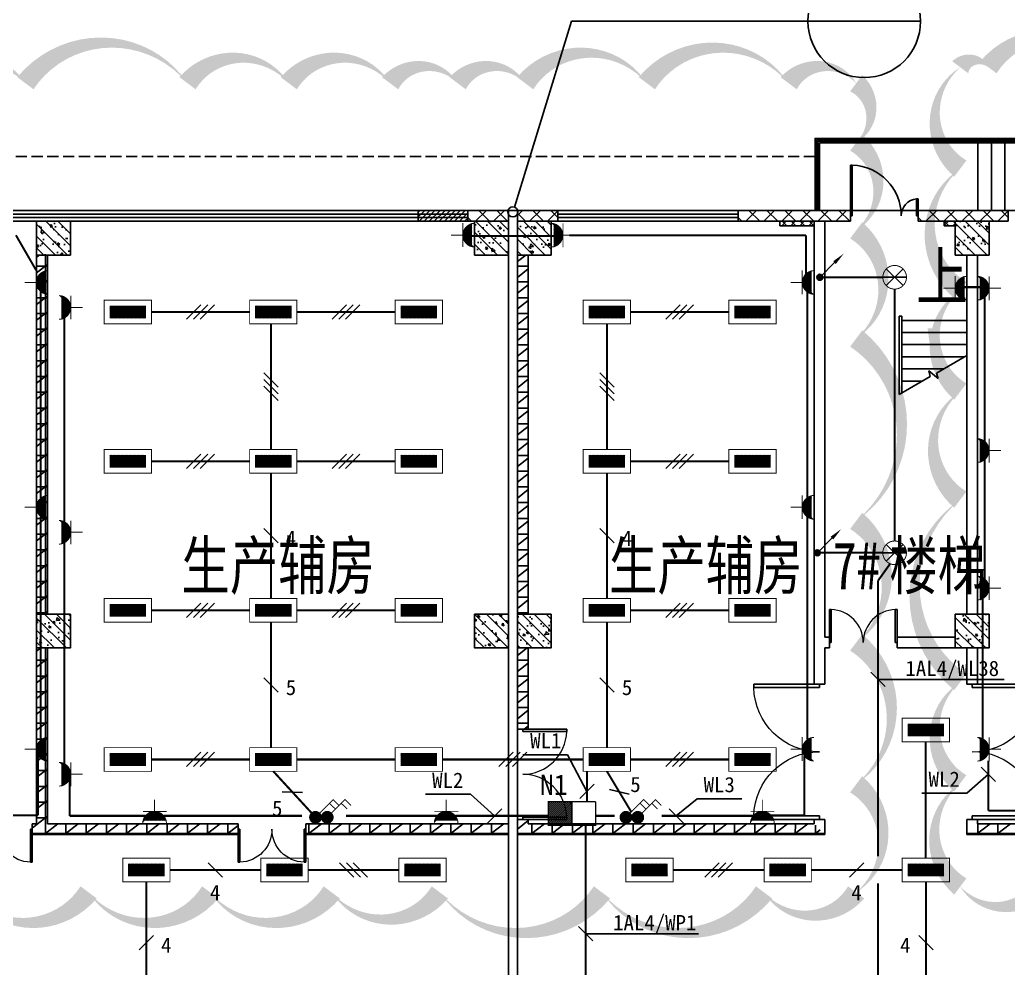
# Model space of a CAD drawing. Header units: millimetres. Extents: x -633009578 to 5705885, y -633235091 to 2571734.
# Drawn here: x 2833770 to 2855720, y 2179249 to 2200309 of the extents above; entities that cross this region are included whole.
import ezdxf

# ---------------------------------------------------------------- set-up
doc = ezdxf.new("R2010")
doc.units = ezdxf.units.MM
doc.header["$LTSCALE"] = 1000
doc.header["$MEASUREMENT"] = 0
doc.linetypes.add('DASH', pattern=[0.35, 0.25, -0.1])
doc.layers.get('0').update_dxf_attribs({"color": 9})
for name, color, linetype in [('3T_WOOD', 21, 'Continuous'), ('A-COLUM(柱)', 255, 'Continuous'), ('A-DI-I(索引)', 21, 'Continuous'), ('A-DOOR(门）', 4, 'Continuous'), ('A-F-AREA(计算)', 5, 'Continuous'), ('A-FLOR(看线)', 8, 'Continuous'), ('A-HATH(填充)', 8, 'Continuous'), ('A-LM-RAIL(栏杆)', 167, 'Continuous'), ('A-ST-O(室外)', 54, 'Continuous'), ('A-STAR(楼梯)', 51, 'Continuous'), ('A-TEXT(房间)', 243, 'Continuous'), ('A-WALL(墙)', 255, 'Continuous'), ('A-WINDOW（窗）', 4, 'Continuous'), ('DIM_MODI', 6, 'Continuous'), ('DIM_SYMB', 3, 'Continuous'), ('PUB_TEXT', 7, 'Continuous'), ('WALL', 9, 'Continuous'), ('电-弱电平面-箭头', 3, 'Continuous'), ('电-强电平面-标注', 3, 'Continuous'), ('电-强电平面-线缆', 3, 'Continuous'), ('设备-插座', 3, 'Continuous'), ('设备-照明', 3, 'Continuous'), ('设备-箱柜', 3, 'Continuous')]:
    doc.layers.add(name, color=color, linetype=linetype)
doc.styles.add('_TCH', font='simhei.ttf', dxfattribs={"width": 0.75, "bigfont": 'hztxt.shx'})
doc.styles.add('_TCH_DIM', font='simhei.ttf', dxfattribs={"width": 0.8, "bigfont": 'hztxt.shx'})
doc.styles.add('ELEC-DIM', font='simhei.ttf')
doc.styles.add('IDQSTYLE', font='simhei.ttf', dxfattribs={"width": 0.707, "bigfont": 'hztxt.shx'})
pattern_1 = [(0, (-1310557.920547368, -13.22285339003429), (0, 350), []), (37.875, (-1310157.920547368, -13.22285339003429), (-169.61527734408, 218.0766567528281), []), (90, (-1310157.920547368, -13.22285339003429), (-450, 2.755455298081545e-14), [])]
pattern_2 = [(45, (-1310457.920547368, -13.22285339003429), (-100.0001016555733, 100.0001016555733), []), (135, (-1310457.920547368, -13.22285339003429), (-100.0001016555733, -100.0001016555733), [])]
pattern_3 = [(45, (-1310357.920547368, -13.22285339003429), (-200.0002033111466, 200.0002033111467), []), (135, (-1310357.920547368, -13.22285339003429), (-200.0002033111467, -200.0002033111466), [])]

# ---------------------------------------------------------------- blocks, each defined once
blk = doc.blocks.new('$DorLib2D$00000002')
for p, q in [((-0.5, -5.684341886080802e-17), (-0.5000000000000007, 0.4875)), ((-0.4750000000000007, 0.4875), (-0.5000000000000007, 0.4875)), ((-0.475, -2.842170943040401e-17), (-0.4750000000000007, 0.4875)), ((0.475, -2.842170943040401e-17), (0.4750000000000007, 0.4875)), ((0.4750000000000007, 0.4875), (0.5000000000000007, 0.4875)), ((0.5, -5.684341886080802e-17), (0.5000000000000007, 0.4875)), ((-0.5, -5.684341886080802e-17), (-0.475, -2.842170943040401e-17)), ((0.5, -5.684341886080802e-17), (0.475, -2.842170943040401e-17))]:
    blk.add_line(p, q)
at = {"lineweight": 13}
for centre, start, end in [((-0.4875, -4.263256414560601e-17), 0, 88.53071641864632), ((0.4875, -4.263256414560601e-17), 91.4692835813537, 180)]:
    blk.add_arc(centre, 0.4875, start, end, dxfattribs=at)
blk = doc.blocks.new('$TCHSYS$WIN2D')
for p, q in [((-0.5, 0.5), (0.5, 0.5)), ((-0.5, 0.5), (-0.4999999999999999, -0.5)), ((0.5, 0.5), (0.4999999999999998, -0.5)), ((0.5, 0.1666666666666666), (-0.5, 0.1666666666666666)), ((0.5, -0.1666666666666667), (-0.5, -0.1666666666666667)), ((-0.4999999999999999, -0.5), (0.5, -0.5))]:
    blk.add_line(p, q)
blk = doc.blocks.new('$DorLib2D$00000225')
at = {"color": 0}
for p, q in [((0.4750000000000032, -0.001447885298549778), (0.4750000000000032, 0.7521225008925327)), ((0.4750000000000032, 0.7521225008925327), (0.5000000000000036, 0.7521225008925363)), ((0.5000000000000036, -0.001447885298549778), (0.5000000000000036, 0.7521225008925363)), ((-0.4999999999999982, -3.552713678800501e-15), (-0.5, 0.252035990386009)), ((-0.4750000000000014, 0.252035990386009), (-0.5, 0.252035990386009)), ((-0.4749999999999996, -3.552713678800501e-15), (-0.4750000000000014, 0.252035990386009)), ((-0.4749999999999996, -3.552713678800501e-15), (-0.4999999999999947, -3.552713678800501e-15)), ((0.4750000000000032, -0.001447885298549778), (0.4999999999999929, -0.001447885298549778))]:
    blk.add_line(p, q, dxfattribs=at)
for centre, radius, start, end in [((0.5046168020419071, -0.001920809357812914), 0.7546247204382253, 92.24926861260724, 179.7237749158362), ((-0.5007908120542499, 0.002572563917482285), 0.2507930763238999, 359.7898704778746, 84.09743784757413)]:
    blk.add_arc(centre, radius, start, end, dxfattribs=at)
blk = doc.blocks.new('_FZH')
h = blk.add_hatch()
h.set_pattern_fill('钢筋混凝土', color=256, scale=0.1, style=0)
h.set_pattern_definition([(45, (0, 0), (-0.1767766952966369, 0.1767766952966369), []), (50, (0, 0), (0.7172601826007535, -0.06275213498259512), [0.07500000000000001, -0.8250000000000001]), (355, (0, 0), (-0.138751333613, 0.7521921337000119), [0.06, -0.66]), (100.4514, (0.05977168000000001, -0.00522934), (0.5785093817140216, 0.6894395420609536), [0.06374019, -0.701142112]), (46.1842, (0, 0.2), (1.067241048625645, -0.1655190143290181), [0.1125, -1.2375]), (96.6356, (0.088936745, 0.186206693), (0.9346627055487033, 0.9741178709004418), [0.095610288, -1.051713]), (351.1842, (0, 0.2), (0.9346619451336272, 0.9741186009253247), [0.09000000000000001, -0.9900000000000001]), (21, (0.1, 0.15), (0.5969070521184617, -0.4026188906653388), [0.07500000000000001, -0.8250000000000001]), (326, (0.1, 0.15), (0.2433153319215824, 0.7251500450468529), [0.06, -0.66]), (71.4514, (0.149742233, 0.116448394), (0.84022262858149, 0.3225304967099524), [0.06374019, -0.701142112]), (37.50000000000001, (0, 0), (0.01215985531729062, 0.3328938538313115), [0, -0.652, 0, -0.67, 0, -0.6625000000000001]), (7.499999999999999, (0, 0), (0.2630695374421486, 0.3944117118823603), [0, -0.382, 0, -0.637, 0, -0.2525]), (-32.5, (-0.223, 0), (0.533822436172409, -0.02255487173437976), [0, -0.25, 0, -0.78, 0, -1.035]), (-42.5, (-0.323, 0), (0.5831861693423862, 0.1001049823323177), [0, -0.325, 0, -0.518, 0, -0.735])])
h.paths.add_polyline_path([(-0.5, -0.5), (0.5, -0.5), (0.5, 0.5), (-0.5, 0.5)])
blk.add_lwpolyline([(-0.5, -0.5), (0.5, -0.5), (0.5, 0.5), (-0.5, 0.5)], close=True)
blk = doc.blocks.new('9-29-1')
h = blk.add_hatch()
h.set_pattern_fill('ANSI31', color=256, scale=50)
h.set_pattern_definition([(45, (0, 0), (-56.1266007566822, 56.12660075668221), [])])
h.paths.add_polyline_path([(1186740.598288776, 1518097.113137865), (1187840.598288776, 1518097.113137865), (1187840.598288776, 1517857.113137865), (1186740.598288776, 1517857.113137865)])
at = {"layer": 'A-HATH(填充)'}
h = blk.add_hatch(dxfattribs=at)
h.set_pattern_fill('多孔材料', color=256, scale=100, style=0)
h.set_pattern_definition(pattern_3)
h.paths.add_polyline_path([(1188740.598288359, 1518097.113137866), (1187840.598289098, 1518097.113137871), (1187840.598289098, 1517857.113137866), (1188740.598288359, 1517857.113137866)])
h = blk.add_hatch(dxfattribs=at)
h.set_pattern_fill('多孔材料', color=256, scale=100, style=0)
h.set_pattern_definition(pattern_3)
h.paths.add_polyline_path([(1188940.598288341, 1517857.113137866), (1189840.598288081, 1517857.11313787), (1189840.598288081, 1518097.113137871), (1188940.598288341, 1518097.113137866)])
h = blk.add_hatch(dxfattribs=at)
h.set_pattern_fill('多孔材料', color=256, scale=100, style=0)
h.set_pattern_definition(pattern_3)
h.paths.add_polyline_path([(1193840.598288081, 1517857.11313787), (1196340.598288589, 1517857.11313787), (1196340.598288589, 1518097.113137871), (1193840.598288081, 1518097.113137871)])
h = blk.add_hatch(dxfattribs=at)
h.set_pattern_fill('多孔材料', color=256, scale=100, style=0)
h.set_pattern_definition(pattern_3)
h.paths.add_polyline_path([(1197840.598288589, 1517857.11313787), (1199840.598288081, 1517857.11313787), (1199840.598288081, 1518097.113137871), (1197840.59828859, 1518097.113137871)])
h = blk.add_hatch(dxfattribs=at)
h.set_pattern_fill('多孔材料', color=256, scale=50, style=0)
h.set_pattern_definition(pattern_2)
h.paths.add_polyline_path([(1195530.59828834, 1517857.113138616), (1194770.598288258, 1517857.113138616), (1194770.598288258, 1517757.113138616), (1195530.59828834, 1517757.113138616)])
h = blk.add_hatch(dxfattribs=at)
h.set_pattern_fill('多孔材料', color=256, scale=50, style=0)
h.set_pattern_definition(pattern_2)
h.paths.add_polyline_path([(1198665.598288359, 1517857.113137866), (1198415.598288331, 1517857.113137866), (1198415.598288331, 1517757.113137866), (1198665.598288359, 1517757.113137866)])
h = blk.add_hatch(dxfattribs=at)
h.set_pattern_fill('空心砖', color=256, scale=100, style=0)
h.set_pattern_definition(pattern_1)
h.paths.add_polyline_path([(1178265.598288359, 1509132.113137866), (1178505.598288368, 1509132.113137866), (1178505.598288368, 1517107.113137866), (1178265.598288368, 1517107.113137866)])
h = blk.add_hatch(dxfattribs=at)
h.set_pattern_fill('空心砖', color=256, scale=100, style=0)
h.set_pattern_definition(pattern_1)
h.paths.add_polyline_path([(1188940.598288359, 1509132.113137866), (1189180.598288271, 1509132.113137866), (1189180.598288271, 1517107.113137586), (1188940.598288271, 1517107.113137586)])
h = blk.add_hatch(dxfattribs=at)
h.set_pattern_fill('空心砖', color=256, scale=100, style=0)
h.set_pattern_definition(pattern_1)
h.paths.add_polyline_path([(1178505.598288372, 1508382.113137866), (1178265.598288372, 1508382.113137866), (1178265.598288414, 1504477.11313787), (1178385.598288399, 1504397.11313787), (1178505.598288414, 1504477.113137874)])
h = blk.add_hatch(dxfattribs=at)
h.set_pattern_fill('空心砖', color=256, scale=100, style=0)
h.set_pattern_definition(pattern_1)
h.paths.add_polyline_path([(1189180.598288267, 1508382.113137866), (1188940.598288272, 1508382.113137866), (1188940.598288275, 1506577.113137516), (1189180.598288248, 1506577.113137516)])
h = blk.add_hatch(dxfattribs=at)
h.set_pattern_fill('空心砖', color=256, scale=100, style=0)
h.set_pattern_definition(pattern_1)
h.paths.add_polyline_path([(1178265.598288414, 1504477.11313787), (1178165.598289098, 1504477.113137855), (1178165.598289098, 1504237.113137871), (1178385.598288368, 1504237.113137866), (1178385.598288399, 1504397.11313787)])
h = blk.add_hatch(dxfattribs=at)
h.set_pattern_fill('空心砖', color=256, scale=100, style=0)
h.set_pattern_definition(pattern_1)
h.paths.add_polyline_path([(1178385.598288368, 1504237.113137866), (1182740.598288589, 1504237.113137874), (1182740.598288589, 1504477.113137872), (1178505.598288414, 1504477.113137874), (1178385.598288398, 1504397.11313787)])
h = blk.add_hatch(dxfattribs=at)
h.set_pattern_fill('空心砖', color=256, scale=100, style=0)
h.set_pattern_definition(pattern_1)
h.paths.add_polyline_path([(1188740.598288355, 1504477.113137866), (1184240.598288589, 1504477.113137871), (1184240.598288589, 1504237.113137874), (1188740.598288355, 1504237.113137866)])
h = blk.add_hatch(dxfattribs=at)
h.set_pattern_fill('空心砖', color=256, scale=100, style=0)
h.set_pattern_definition(pattern_1)
h.paths.add_polyline_path([(1189180.598288192, 1504477.113137834), (1189180.598288211, 1504577.113137516), (1188940.59828829, 1504577.113137516), (1188940.598288303, 1504237.11313784)])
h = blk.add_hatch(dxfattribs=at)
h.set_pattern_fill('空心砖', color=256, scale=100, style=0)
h.set_pattern_definition(pattern_1)
h.paths.add_polyline_path([(1189180.598288192, 1504477.113137834), (1188940.598288303, 1504237.11313784), (1195770.59828841, 1504237.11313784), (1195530.598288414, 1504477.113137834)])
h = blk.add_hatch(dxfattribs=at)
h.set_pattern_fill('空心砖', color=256, scale=100, style=0)
h.set_pattern_definition(pattern_1)
h.paths.add_polyline_path([(1198920.598288392, 1504237.11313787), (1212590.598288081, 1504237.113137874), (1212590.598288081, 1504477.11313787), (1199160.598288281, 1504477.11313787)])
blk.add_lwpolyline([(1186740.598288776, 1518097.113137865), (1187840.598288776, 1518097.113137865), (1187840.598288776, 1517857.113137865), (1186740.598288776, 1517857.113137865)], close=True)
at = {"layer": 'A-DI-I(索引)'}
for p, q in [((1188873.31817069, 1518170.554209645), (1190139.880394966, 1522296.615536264)), ((1190139.880394966, 1522296.615536264), (1195392.916573589, 1522296.615536264)), ((1197892.916573589, 1522296.615536264), (1195392.916573589, 1522296.615536264))]:
    blk.add_line(p, q, dxfattribs=at)
blk.add_lwpolyline([(1188952.098288358, 1518063.96312512, 1), (1188729.098288358, 1518063.96312512, 1)], format="xyb", close=True, dxfattribs=at)
for centre, radius in [((1196642.916573589, 1522296.615536264), 1250), ((1188873.31817069, 1518170.554209645), 0)]:
    blk.add_circle(centre, radius, dxfattribs=at)
at = {"layer": 'A-DOOR(门）'}
blk.add_line((1196340.598288359, 1518097.113137866), (1197840.598288359, 1518097.113137866), dxfattribs=at)
at = {"layer": 'A-F-AREA(计算)'}
blk.add_lwpolyline([(1121700.598288358, 1518097.113137865), (1255980.598288358, 1518097.113137865), (1255980.598288358, 1382017.113137865), (1121700.598288358, 1382017.113137865)], close=True, dxfattribs=at)
at = {"layer": 'A-FLOR(看线)'}
for points in [[(1188740.598288341, 1450157.113137866), (1188740.598288359, 1517107.113137866)], [(1188940.598288343, 1517107.113137866), (1188940.598288343, 1450157.113137866)]]:
    blk.add_lwpolyline(points, dxfattribs=at)
at = {"layer": 'A-LM-RAIL(栏杆)'}
blk.add_lwpolyline([(1195615.598423701, 1518097.113126321), (1195615.59795103, 1519632.113104917), (1203325.658004598, 1519632.113104871), (1203325.658004598, 1519662.113104871), (1195585.597941148, 1519662.113104918), (1195585.598423701, 1518097.11311644)], dxfattribs=at)
at = {"layer": 'A-ST-O(室外)', "linetype": 'DASH'}
blk.add_lwpolyline([(1195550.59805314, 1519297.113111295), (1121940.598288341, 1519297.113137868)], dxfattribs=at)
at = {"layer": 'A-STAR(楼梯)'}
for p, q in [((1197420.598288413, 1515750.346836138), (1197420.598288386, 1514009.10043423)), ((1197480.598288413, 1515750.346836138), (1197420.598288413, 1515750.346836138)), ((1197480.598288413, 1515750.346836138), (1197480.59828843, 1514043.741450407)), ((1197420.598288413, 1515657.113136138), (1197420.598288352, 1514009.100433904)), ((1198920.598288413, 1515657.113136138), (1197480.598288406, 1515657.113136193)), ((1198920.598288413, 1515657.113136138), (1198920.598288472, 1514875.125838532)), ((1198920.598288413, 1515387.113136138), (1197480.598288408, 1515387.113136193)), ((1198920.598288413, 1515117.113136138), (1197480.598288411, 1515117.113136193)), ((1198872.078864943, 1514847.113136297), (1197480.598288414, 1514847.113136193)), ((1198248.399815521, 1514487.031868764), (1198920.598288413, 1514875.12583803)), ((1198404.42514635, 1514577.113135984), (1197480.598288416, 1514577.113136193)), ((1197420.598288413, 1514009.100434245), (1198110.079443788, 1514407.17256491)), ((1198110.079443788, 1514407.17256491), (1198075.138872953, 1514537.572551598)), ((1198075.138872953, 1514537.572551598), (1198281.183814391, 1514364.68031723)), ((1198281.183814391, 1514364.68031723), (1198248.399815521, 1514487.031868764)), ((1197936.771430068, 1514307.113136227), (1197480.598288419, 1514307.113136193))]:
    blk.add_line(p, q, dxfattribs=at)
for points in [[(1195550.598423701, 1518097.113104911), (1195550.59792962, 1519697.113104918), (1203225.658004599, 1519697.113104871)], [(1199165.598288355, 1518097.113104911), (1199165.598782437, 1519697.113104911)], [(1199465.598782455, 1519697.113104897), (1199465.598782442, 1518097.11310494)], [(1199765.598782455, 1519697.113104895), (1199765.598782442, 1518097.113104937)], [(1195650.598423701, 1518097.11313785), (1195650.597962558, 1519597.113104917), (1203225.658004598, 1519597.113104871)]]:
    blk.add_lwpolyline(points, dxfattribs=at)
at = {"layer": 'A-WALL(墙)'}
for p, q in [((1195530.59828834, 1517857.113138616), (1194770.598288258, 1517857.113138616)), ((1194770.598288258, 1517757.113138616), (1194770.598288258, 1517857.113138616)), ((1195530.59828834, 1517757.113138616), (1195530.59828834, 1517857.113138616)), ((1195530.598288415, 1517857.113137866), (1195530.598288415, 1508502.113137922)), ((1195770.598288415, 1517857.113137866), (1195530.598288415, 1517857.113137866)), ((1195770.598288415, 1517857.113137866), (1195770.598288441, 1508622.113138041)), ((1198665.598288359, 1517857.113137866), (1198415.598288331, 1517857.113137866)), ((1198415.598288331, 1517757.113137866), (1198415.598288331, 1517857.113137866)), ((1195530.59828834, 1517757.113138616), (1194770.598288258, 1517757.113138616)), ((1198665.598288359, 1517757.113137866), (1198415.598288331, 1517757.113137866)), ((1178265.598288347, 1509132.113138146), (1178265.598288368, 1517107.113137866)), ((1178505.598288347, 1509132.113138146), (1178505.598288368, 1517107.113137866)), ((1188940.598288289, 1509132.113137495), (1188940.598288271, 1517107.113137586)), ((1189180.598288289, 1509132.113137495), (1189180.598288271, 1517107.113137586)), ((1198920.598288354, 1517107.113138146), (1198920.598288312, 1509132.113138146)), ((1199160.598288354, 1517107.113138146), (1199160.598288362, 1509132.113138146)), ((1195530.598288415, 1508502.113137922), (1195530.598288369, 1507577.113137516)), ((1195870.59828834, 1508622.113138146), (1195770.598288441, 1508622.113138041)), ((1195870.598288339, 1508382.113138088), (1195870.59828834, 1508622.113138146)), ((1198665.598287918, 1508622.113138134), (1197370.59828834, 1508622.113138085)), ((1197370.59828834, 1508622.113138085), (1197370.598288339, 1508382.113138081)), ((1178265.598288414, 1504477.11313787), (1178265.598288403, 1508382.113137495)), ((1178505.598288414, 1504477.113137874), (1178505.598288402, 1508382.113137495)), ((1188940.598288304, 1508382.113138146), (1188940.598288275, 1506577.113137516)), ((1189180.598288248, 1506577.113137516), (1189180.598288394, 1508382.113138146)), ((1195770.598288342, 1507577.113137516), (1195770.598288411, 1508382.113138038)), ((1195770.598288411, 1508382.113138038), (1195870.598288339, 1508382.113138088)), ((1197370.598288339, 1508382.113138081), (1198665.598287918, 1508382.11313819)), ((1198920.598288392, 1508382.113138024), (1198920.598288395, 1507577.113137516)), ((1199160.598288388, 1507577.113137516), (1199160.598288332, 1508382.113137495)), ((1195530.598288369, 1507577.113137516), (1195770.598288342, 1507577.113137516)), ((1198920.598288395, 1507577.113137516), (1199160.598288388, 1507577.113137516)), ((1188940.598288275, 1506577.113137516), (1189180.598288248, 1506577.113137516)), ((1178265.598288414, 1504477.11313787), (1178165.598289098, 1504477.113137855)), ((1178165.598289098, 1504477.113137855), (1178165.598289098, 1504237.113137871)), ((1182740.598288589, 1504477.113137872), (1178505.598288414, 1504477.113137874)), ((1182740.598288589, 1504237.113137874), (1182740.598288589, 1504477.113137872)), ((1188740.598288355, 1504477.113137866), (1184240.598288589, 1504477.113137871)), ((1184240.598288589, 1504477.113137871), (1184240.598288589, 1504237.113137874)), ((1188740.598288355, 1504237.113137866), (1188740.598288355, 1504477.113137866)), ((1189180.598288211, 1504577.113137516), (1188940.59828829, 1504577.113137516)), ((1188940.59828829, 1504577.113137516), (1188940.598288303, 1504237.11313784)), ((1189180.598288192, 1504477.113137834), (1189180.598288211, 1504577.113137516)), ((1189180.598288192, 1504477.113137834), (1195530.598288414, 1504477.113137834)), ((1195770.598288341, 1504577.113137516), (1195530.598288368, 1504577.113137516)), ((1195530.598288368, 1504577.113137516), (1195530.598288414, 1504477.113137834)), ((1195770.59828841, 1504237.11313784), (1195770.598288341, 1504577.113137516)), ((1199160.598288335, 1504577.113138024), (1198920.598288395, 1504577.113138024)), ((1198920.598288395, 1504577.113138024), (1198920.598288392, 1504237.11313787)), ((1199160.598288281, 1504477.11313787), (1199160.598288335, 1504577.113138024)), ((1212590.598288081, 1504477.11313787), (1199160.598288281, 1504477.11313787)), ((1178165.598289098, 1504237.113137871), (1178385.598288368, 1504237.113137866)), ((1178385.598288368, 1504237.113137866), (1182740.598288589, 1504237.113137874)), ((1184240.598288589, 1504237.113137874), (1188740.598288355, 1504237.113137866)), ((1188940.598288303, 1504237.11313784), (1195770.59828841, 1504237.11313784)), ((1198920.598288392, 1504237.11313787), (1212590.598288081, 1504237.113137874))]:
    blk.add_line(p, q, dxfattribs=at)
at = {"layer": 'A-WINDOW（窗）'}
blk.add_lwpolyline([(1187840.598288722, 1518097.113137863), (1187840.598288722, 1517857.113137863)], dxfattribs=at)
at = {"layer": 'DIM_MODI'}
for points in [[(1218901.420044975, 1521276.418882768, 0, 450, 0.5), (1215751.420044975, 1521276.418882768, 0, 450, 0.5), (1213051.420044975, 1521276.418882768, 0, 450, 0.5), (1210201.420044975, 1521276.418882768, 0, 450, 0.5), (1208701.420044975, 1521276.418882768, 0, 450, 0.5), (1206301.420044975, 1521276.418882768, 0, 450, 0.5), (1202251.420044975, 1521276.418882768, 0, 450, 0.5), (1199401.420044975, 1521276.418882768, 0, 450, 0.5), (1198775.620910905, 1521276.418882768, 0, 450, 0.5), (1198775.620910905, 1519026.418882768, 0, 450, 0.5), (1198775.620910905, 1516326.418882768, 0, 450, 0.5), (1198775.620910905, 1514076.418882768, 0, 450, 0.5), (1198775.620910905, 1511676.418882768, 0, 450, 0.5), (1198775.620910905, 1507626.418882768, 0, 450, 0.5), (1198775.620910905, 1505376.418882768, 0, 450, 0.5), (1198775.620910905, 1503085.779319126, 0, 450, 0.5), (1200575.620910905, 1503085.779319126, 0, 450, 0.5), (1202375.620910905, 1503085.779319126, 0, 450, 0.5), (1205225.620910905, 1503085.779319126, 0, 450, 0.5), (1207025.620910905, 1503085.779319126, 0, 450, 0.5), (1211075.620910905, 1503085.779319126, 0, 450, 0.5), (1213475.620910905, 1503085.779319126, 0, 450, 0.5), (1215425.620910905, 1503085.779319126, 0, 450, 0.5), (1218275.620910905, 1503085.779319126, 0, 450, 0.5)], [(1176719.169688425, 1502955.070589236, 0, 450, 0.5), (1179419.169688425, 1502955.070589236, 0, 450, 0.5), (1182119.169688425, 1502955.070589236, 0, 450, 0.5), (1184819.169688425, 1502955.070589236, 0, 450, 0.5), (1187219.169688425, 1502955.070589236, 0, 450, 0.5), (1190819.169688425, 1502955.070589236, 0, 450, 0.5), (1194419.169688425, 1502955.070589236, 0, 450, 0.5), (1196465.156910568, 1502955.070589236, 0, 450, 0.5), (1196465.156910568, 1505355.070589236, 0, 450, 0.5), (1196465.156910568, 1508505.070589236, 0, 450, 0.5), (1196465.156910568, 1511205.070589236, 0, 450, 0.5), (1196465.156910568, 1515255.070589236, 0, 450, 0.5), (1196465.156910568, 1517655.070589236, 0, 450, 0.5), (1196465.156910568, 1519605.070589236, 0, 450, 0.5), (1196465.156910568, 1520921.590503409, 0, 450, 0.5), (1194965.156910568, 1520921.590503409, 0, 450, 0.5), (1191815.156910568, 1520921.590503409, 0, 450, 0.5), (1189115.156910568, 1520921.590503409, 0, 450, 0.5), (1187615.156910568, 1520921.590503409, 0, 450, 0.5), (1186115.156910568, 1520921.590503409, 0, 450, 0.5), (1183865.156910568, 1520921.590503409, 0, 450, 0.5), (1181615.156910568, 1520921.590503409, 0, 450, 0.5), (1178015.156910568, 1520921.590503409, 0, 450, 0.5), (1176215.156910568, 1520921.590503409, 0, 450, 0.5)]]:
    blk.add_lwpolyline(points, format="xyseb", dxfattribs=at)
at = {"layer": 'DIM_SYMB'}
blk.add_lwpolyline([(1198170.598288413, 1515792.113136138, 0, 0, 0), (1198170.598288413, 1514577.113136138, 0, 240.0000000000001, 0), (1198170.598288413, 1515477.113136138, 0, 0, 0)], format="xyseb", dxfattribs=at)
at = {"layer": 'WALL'}
for p, q in [((1188740.598288359, 1518097.113137866), (1187840.598289098, 1518097.113137871)), ((1187840.598289098, 1518097.113137871), (1187840.598289098, 1517857.113137866)), ((1188740.598288359, 1517857.113137866), (1188740.598288359, 1518097.113137866)), ((1189840.598288081, 1518097.113137871), (1188940.598288341, 1518097.113137866)), ((1188940.598288341, 1518097.113137866), (1188940.598288341, 1517857.113137866)), ((1189840.598288081, 1517857.11313787), (1189840.598288081, 1518097.113137871)), ((1196340.598288589, 1518097.113137871), (1193840.598288081, 1518097.113137871)), ((1193840.598288081, 1518097.113137871), (1193840.598288081, 1517857.11313787)), ((1196340.598288589, 1517857.11313787), (1196340.598288589, 1518097.113137871)), ((1199840.598288081, 1518097.113137871), (1197840.59828859, 1518097.113137871)), ((1197840.59828859, 1518097.113137871), (1197840.598288589, 1517857.11313787)), ((1199840.598288081, 1517857.11313787), (1199840.598288081, 1518097.113137871)), ((1187840.598289098, 1517857.113137866), (1188740.598288359, 1517857.113137866)), ((1188940.598288341, 1517857.113137866), (1189840.598288081, 1517857.11313787)), ((1193840.598288081, 1517857.11313787), (1196340.598288589, 1517857.11313787)), ((1197840.598288589, 1517857.11313787), (1199840.598288081, 1517857.11313787))]:
    blk.add_line(p, q, dxfattribs=at)
at = {"layer": 'A-COLUM(柱)', "xscale": 750, "yscale": 750, "zscale": 750, "rotation": 270}
for p in [(1178640.598288359, 1517482.113137866), (1188365.598288359, 1517482.113137866), (1189315.598288359, 1517482.113137866), (1199040.598288359, 1517482.113137866), (1178640.598288359, 1508757.113137866), (1188365.598288359, 1508757.113137866), (1189315.598288359, 1508757.113137866), (1199040.598288359, 1508757.113137866)]:
    blk.add_blockref('_FZH', p, dxfattribs=at)
at = {"layer": 'A-DOOR(门）', "extrusion": (0, 0, -1), "xscale": 1500, "yscale": 1500, "zscale": 1500}
blk.add_blockref('$DorLib2D$00000225', (-1197090.598288359, 1517977.113137866), dxfattribs=at)
at = {"layer": 'A-DOOR(门）'}
for p, xscale, yscale, zscale, rotation in [((1196620.598288569, 1508502.113137918), 1500, 1500, 1500, 359.999999999756), ((1195650.598288415, 1506077.11313761), -3000, 3000, 3000, 89.99999999999999), ((1199040.598288357, 1506077.11313761), 3000, 3000, 3000, 270), ((1177415.598288689, 1504357.113137866), -1500, 1500, 1500, 180), ((1183490.598288357, 1504357.113137866), -1500, 1500, 1500, 180)]:
    blk.add_blockref('$DorLib2D$00000002', p, dxfattribs=dict(at, xscale=xscale, yscale=yscale, zscale=zscale, rotation=rotation))
at = {"layer": 'A-DOOR(门）', "extrusion": (0, 0, -1), "xscale": -2000, "yscale": 2000, "zscale": 2000, "rotation": 90.00000000000001}
blk.add_blockref('$DorLib2D$00000002', (-1189060.598288271, 1505577.11313733), dxfattribs=at)
at = {"layer": 'A-WINDOW（窗）', "extrusion": (0, 0, -1), "yscale": 240, "rotation": 180}
for p, xscale, zscale in [((-1162840.577297822, 1517977.113137866), -50000.04198255204, 50000.04198255204), ((-1191840.598288081, 1517977.113137866), -4000, 4000)]:
    blk.add_blockref('$TCHSYS$WIN2D', p, dxfattribs=dict(at, xscale=xscale, zscale=zscale))
at = {"layer": 'A-TEXT(房间)', "style": '_TCH', "width": 0.75}
for s, p in [('生产辅房', (1181481.611731081, 1509686.731963182)), ('生产辅房', (1190974.397133513, 1509686.731963182)), ('楼梯', (1197200.056522119, 1509686.731963182)), ('7#', (1195940.056522119, 1509686.731963182))]:
    blk.add_text(s, height=1050, dxfattribs=at).set_placement(p)
at = {"layer": 'PUB_TEXT', "style": '_TCH_DIM', "width": 0.8}
blk.add_text('上', height=1050, dxfattribs=at).set_placement((1197796.897501011, 1516107.113136138))
blk = doc.blocks.new('HC000073')
at = {"color": 0, "linetype": 'Continuous'}
for p, q in [((-1.76776695296229, 1.76776695296229), (1.767766952970533, -1.767766952970533)), ((1.76776695297059, 1.767766952970476), (-1.767766952966383, -1.767766952966497)), ((-2.499999999999943, -5.684341886080801e-14), (2.500000000000057, -5.684341886080801e-14))]:
    blk.add_line(p, q, dxfattribs=at)
at = {"color": 0, "linetype": 'Continuous', "const_width": 0.2}
blk.add_lwpolyline([(1.76776695296644, -1.76776695296644, 0.1989123673796617), (2.500000000000057, 0, 0.1989123673796613), (1.767766952966383, 1.767766952966326, 0.198912367379653), (1.137288912133798e-13, 2.499999999999943, 0.1989123673796647), (-1.767766952966269, 1.767766952966327, 0.1989123673796613), (-2.499999999999943, 1.951292859901378e-16, 0.1989123673796761), (-1.767766952966269, -1.76776695296644, 0.1989123673796719), (1.12894543431545e-13, -2.500000000000057, 0.1989123673796541)], format="xyb", close=True, dxfattribs=at)
at = {"color": 0, "style": 'IDQSTYLE', "width": 0.7}
blk.add_attdef('PSFHATT', (4.500000010000057, -2.500000010000057), '', height=2.5, dxfattribs=at)
blk = doc.blocks.new('*X164')
at = {"color": 0, "linetype": 'Continuous'}
for p, q in [((159.595646846908, 156.7672197221619), (159.6233466819307, 156.7949195571846)), ((159.6640079704214, 156.5527381332005), (159.9061893944054, 156.7949195571846)), ((159.747532531186, 156.3534199814905), (160.18903210688, 156.7949195571846)), ((159.8446775338837, 156.1677222717137), (160.4718748193546, 156.7949195571846)), ((159.9544025265515, 155.9946045519069), (160.7547175318292, 156.7949195571846)), ((160.0760273856543, 155.833386698535), (161.0375602443038, 156.7949195571846)), ((160.2091522122192, 155.6836688126253), (161.3204029567785, 156.7949195571846)), ((160.3536147760518, 155.5452886639833), (161.6032456692531, 156.7949195571846)), ((160.5094741859558, 155.4183053614127), (161.8860883817277, 156.7949195571846)), ((160.6770167777584, 155.3030052407406), (162.1689310942023, 156.7949195571846)), ((160.8567856433337, 155.1999313938414), (162.451773806677, 156.7949195571846)), ((161.0496413096342, 155.1099443476672), (162.7346165191516, 156.7949195571846)), ((161.2568708631404, 155.0343311886988), (163.0174592316262, 156.7949195571846)), ((161.4803825063601, 154.9750001194438), (163.3003019441008, 156.7949195571846)), ((161.7230685552892, 154.9348434558983), (163.5831446565754, 156.7949195571846)), ((161.9895441276247, 154.9184763157592), (163.86598736905, 156.7949195571846)), ((162.2878715788766, 154.9339610545365), (164.4937876543064, 157.1398771299663)), ((162.6346011340941, 154.9978478972794), (164.4299008115636, 156.7931475747489)), ((163.0778250055067, 155.1582290562173), (164.2695196526256, 156.3499237033363))]:
    blk.add_line(p, q, dxfattribs=at)
blk = doc.blocks.new('HC000134')
at = {"color": 0, "linetype": 'Continuous', "const_width": 0.2}
blk.add_lwpolyline([(-2.5, 5, 0.198912367379654), (-1.767766952966213, 3.232233047033674, 0.1989123673796558), (-4.592273826913179e-16, 2.5, 0.1989123673796559), (1.767766952966213, 3.232233047033674, 0.1989123673796541), (2.5, 4.999999999999999)], format="xyb", dxfattribs=at)
for points in [[(-2.421006983541702, 4.37652170395188), (2.421006983541702, 4.37652170395188)], [(-2.549372027147456, 2.476391871554483), (2.483025305961291, 2.476391871554483)], [(0, 2.5), (0, 0)]]:
    blk.add_lwpolyline(points, dxfattribs=at)
at = {"color": 0, "linetype": 'Continuous'}
blk.add_blockref('*X164', (-162.0093508556101, -152.4183978532327), dxfattribs=at)
at = {"color": 0, "style": 'IDQSTYLE', "width": 0.7}
blk.add_attdef('PSFHATT', (4.500000010000001, 0), '', height=2.5, dxfattribs=at)
blk = doc.blocks.new('*X353')
at = {"color": 0, "linetype": 'Continuous'}
for p, q in [((277.1059544658493, 221.9516255332986), (279.536990929048, 224.3826619964973)), ((277.1059544658493, 222.2344682457732), (279.2541482165735, 224.3826619964973)), ((277.1059544658493, 222.5173109582479), (278.9713055040988, 224.3826619964973)), ((277.1059544658493, 222.8001536707225), (278.6884627916242, 224.3826619964973)), ((277.1059544658493, 223.0829963831971), (278.4056200791496, 224.3826619964973)), ((277.1059544658493, 223.3658390956717), (278.122777366675, 224.3826619964973)), ((277.1059544658493, 223.6486818081463), (277.8399346542004, 224.3826619964973)), ((277.1059544658493, 223.9315245206209), (277.5570919417257, 224.3826619964973)), ((277.1059544658493, 224.2143672330955), (277.2742492292511, 224.3826619964973)), ((277.3198336415227, 221.8826619964973), (279.8198336415227, 224.3826619964973)), ((277.6026763539973, 221.8826619964973), (280.1026763539973, 224.3826619964973)), ((277.8855190664719, 221.8826619964973), (280.3855190664719, 224.3826619964973)), ((278.1683617789465, 221.8826619964973), (280.6683617789466, 224.3826619964973)), ((278.4512044914212, 221.8826619964973), (280.9512044914212, 224.3826619964973)), ((278.7340472038958, 221.8826619964973), (281.2340472038958, 224.3826619964973)), ((279.0168899163704, 221.8826619964973), (281.5168899163704, 224.3826619964973)), ((279.299732628845, 221.8826619964973), (281.799732628845, 224.3826619964973)), ((279.5825753413196, 221.8826619964973), (282.0825753413196, 224.3826619964973)), ((279.8654180537943, 221.8826619964973), (282.3654180537943, 224.3826619964973)), ((280.1482607662689, 221.8826619964973), (282.6482607662689, 224.3826619964973)), ((280.4311034787435, 221.8826619964973), (282.9311034787435, 224.3826619964973)), ((280.7139461912181, 221.8826619964973), (283.2139461912181, 224.3826619964973)), ((280.9967889036927, 221.8826619964973), (283.4967889036927, 224.3826619964973)), ((281.2796316161674, 221.8826619964973), (283.7796316161674, 224.3826619964973)), ((281.5624743286419, 221.8826619964973), (284.062474328642, 224.3826619964973)), ((281.8453170411166, 221.8826619964973), (284.3453170411166, 224.3826619964973)), ((282.1281597535912, 221.8826619964973), (284.6059544658494, 224.3604567087555)), ((282.4110024660658, 221.8826619964973), (284.6059544658494, 224.0776139962809)), ((282.6938451785405, 221.8826619964973), (284.6059544658494, 223.7947712838063)), ((282.976687891015, 221.8826619964973), (284.6059544658494, 223.5119285713317)), ((283.2595306034897, 221.8826619964973), (284.6059544658494, 223.229085858857)), ((283.5423733159643, 221.8826619964973), (284.6059544658494, 222.9462431463824)), ((283.8252160284389, 221.8826619964973), (284.6059544658494, 222.6634004339078)), ((284.1080587409135, 221.8826619964973), (284.6059544658494, 222.3805577214332)), ((284.3909014533882, 221.8826619964973), (284.6059544658494, 222.0977150089586))]:
    blk.add_line(p, q, dxfattribs=at)
blk = doc.blocks.new('HC000062')
at = {"color": 0, "linetype": 'Continuous', "const_width": 0.2}
for points in [[(-4.97662087547036, 2.499999999999943), (5.023379124529697, 2.499999999999943), (5.023379124529697, -2.500000000000057), (-4.97662087547036, -2.500000000000057), (-4.97662087547036, 2.499999999999943)], [(-3.72662087547036, 1.25), (-3.72662087547036, -1.250000000000057), (3.773379124529697, -1.250000000000057), (3.773379124529697, 1.25), (-3.72662087547036, 1.25)]]:
    blk.add_lwpolyline(points, dxfattribs=at)
at = {"color": 0, "linetype": 'Continuous'}
blk.add_blockref('*X353', (-280.8325753413197, -223.1326619964974), dxfattribs=at)
at = {"color": 0, "style": 'IDQSTYLE', "width": 0.7}
blk.add_attdef('PSFHATT', (7.023379124529697, -2.500000000000057), '', height=2.5, dxfattribs=at)
blk = doc.blocks.new('*X153')
at = {"color": 0, "linetype": 'Continuous'}
for p, q in [((234.7655414724513, 317.9212989399893), (239.3433150387835, 322.4990725063215)), ((234.7655414724513, 318.3455630087012), (238.9190509700716, 322.4990725063215)), ((234.7655414724513, 318.7698270774131), (238.4947869013596, 322.4990725063215)), ((234.7655414724513, 319.1940911461251), (238.0705228326477, 322.4990725063215)), ((234.7655414724513, 319.618355214837), (237.6462587639358, 322.4990725063215)), ((234.7655414724513, 320.0426192835489), (237.2219946952239, 322.4990725063215)), ((234.7655414724513, 320.4668833522609), (236.797730626512, 322.4990725063215)), ((234.7655414724513, 320.8911474209728), (236.3734665578, 322.4990725063215)), ((234.7655414724513, 321.3154114896847), (235.9492024890881, 322.4990725063215)), ((234.7655414724513, 321.7396755583966), (235.5249384203761, 322.4990725063215)), ((234.7655414724513, 322.1639396271086), (235.1006743516642, 322.4990725063215)), ((234.7675791074955, 317.4990725063215), (239.7655414724513, 322.4970348712774)), ((235.1918431762074, 317.4990725063215), (239.7655414724513, 322.0727708025654)), ((235.6161072449193, 317.4990725063215), (239.7655414724513, 321.6485067338535)), ((236.0403713136312, 317.4990725063215), (239.7655414724513, 321.2242426651416)), ((236.4646353823431, 317.4990725063215), (239.7655414724513, 320.7999785964296)), ((236.8888994510551, 317.4990725063215), (239.7655414724513, 320.3757145277177)), ((237.313163519767, 317.4990725063215), (239.7655414724513, 319.9514504590058)), ((237.7374275884789, 317.4990725063215), (239.7655414724513, 319.5271863902939)), ((238.1616916571909, 317.4990725063215), (239.7655414724513, 319.1029223215819)), ((238.5859557259028, 317.4990725063215), (239.7655414724513, 318.67865825287)), ((239.0102197946147, 317.4990725063215), (239.7655414724513, 318.2543941841581)), ((239.4344838633266, 317.4990725063215), (239.7655414724513, 317.8301301154461))]:
    blk.add_line(p, q, dxfattribs=at)
blk = doc.blocks.new('HC000435')
at = {"color": 0, "linetype": 'Continuous'}
blk.add_line((2.5, 0), (-2.5, 0), dxfattribs=at)
at = {"color": 0, "linetype": 'Continuous', "const_width": 0.3}
for points in [[(2.5, 0), (2.5, 5), (-2.5, 5)], [(-2.5, 5), (-2.5, 0)], [(-2.5, 0), (-2.5, -5), (2.5, -5), (2.5, 0)]]:
    blk.add_lwpolyline(points, dxfattribs=at)
at = {"color": 0, "linetype": 'Continuous'}
blk.add_blockref('*X153', (-237.2655414724513, -322.4990725063215), dxfattribs=at)
at = {"color": 0, "style": 'IDQSTYLE', "width": 0.7}
blk.add_attdef('PSFHATT', (4.500000000000028, -5), '', height=2.5, dxfattribs=at)
blk = doc.blocks.new('*X130')
at = {"color": 0, "linetype": 'Continuous'}
for p, q in [((192.587376364835, 446.7215535232801), (193.8713933576327, 448.0055705160779)), ((192.6509968705344, 446.3609099602676), (194.2320369206452, 447.9419500103785)), ((192.6864539319484, 447.2448951591055), (193.3480517218074, 447.9064929489645)), ((192.7889704286661, 446.0746194496875), (194.5183274312254, 447.8039764522467)), ((192.9823694457329, 445.8437543980423), (194.7491924828706, 447.61057743518)), ((193.2275231399996, 445.664644023597), (194.9283028573159, 447.3654237409133)), ((193.5311577474, 445.5440145622856), (195.0489323186273, 447.0617891335129)), ((193.9202347052458, 445.5088274514194), (195.0841194294935, 446.6727121756671)), ((194.6075199946775, 445.7718486721392), (194.8210982087737, 445.9854268862354))]:
    blk.add_line(p, q, dxfattribs=at)
blk = doc.blocks.new('HC001441')
at = {"color": 0, "linetype": 'Continuous'}
blk.add_line((0, -0.05776119327242668), (3.105492900474815, 3.117216328523909), dxfattribs=at)
blk.add_lwpolyline([(3.105492900474815, 3.117216328523909, 0.8, 0, 0), (5.057392361378561, 5.003787405167827, 0, 0, 0)], format="xyseb", dxfattribs=at)
blk.add_circle((0, 0), 0.625, dxfattribs=at)
at = {"color": 0, "linetype": 'Continuous', "xscale": 0.5, "yscale": 0.5, "zscale": 0.5}
blk.add_blockref('*X130', (-96.91845018383279, -223.3780232566237), dxfattribs=at)
at = {"color": 0, "style": 'IDQSTYLE', "width": 0.7}
blk.add_attdef('PSFHATT', (7.057392361378561, -0.62500001), '', height=2.5, dxfattribs=at)
blk = doc.blocks.new('*X157')
at = {"color": 0, "linetype": 'Continuous'}
for p, q in [((261.9988066744281, 135.850956910748), (263.2375091559566, 137.0896593922765)), ((262.0234026256783, 135.5927101495236), (263.4957559171792, 137.0650634410244)), ((262.0463461952987, 136.1813391440932), (262.9071269225657, 137.0421198713602)), ((262.0884022348038, 135.3748670461744), (263.7135990205094, 137.00006383188)), ((262.1829592200917, 135.1865813189878), (263.9018847477136, 136.9055068466096)), ((262.3023466942452, 135.0231260806666), (264.0653399860179, 136.7861193724393)), ((262.4446987243758, 134.8826353983226), (264.205830668362, 136.6437673423088)), ((262.6100901587723, 134.7651841202445), (264.3232819464568, 136.478375907929)), ((262.8005700291263, 134.6728212781239), (264.4156447885779, 136.2878960375755)), ((263.0211904412342, 134.6105989777572), (264.4778670889456, 136.0672756254685)), ((263.2836307586351, 134.5901965826834), (264.4982694840214, 135.8048353080697)), ((263.6234742990336, 134.6471974106073), (264.4412686561033, 135.464991767677))]:
    blk.add_line(p, q, dxfattribs=at)
blk = doc.blocks.new('HC000107')
at = {"color": 0, "linetype": 'Continuous', "const_width": 0.2}
for points in [[(0.8838834764831067, 2.133883476483163), (3.75, 5), (5, 3.75)], [(2.898879886034138, 4.275409520972289), (4.191507707965854, 3.019373591507303)]]:
    blk.add_lwpolyline(points, dxfattribs=at)
blk.add_lwpolyline([(0.88388347648322, 0.3661165235168934, 0.1989123673796338), (1.249999999999944, 1.250000000000057, 0.1989123673796269), (0.8838834764831636, 2.13388347648322, 0.1989123673796352), (4.172009959724221e-16, 2.5, 0.1989123673796539), (-0.8838834764831627, 2.13388347648322, 0.1989123673796721), (-1.250000000000056, 1.250000000000057, 0.1989123673796564), (-0.8838834764832764, 0.3661165235168368, 0.198912367379673), (0, 0, 0.198912367379652)], format="xyb", close=True, dxfattribs=at)
at = {"color": 0, "linetype": 'Continuous'}
blk.add_blockref('*X157', (-263.2487560761182, -134.5897099905746), dxfattribs=at)
at = {"color": 0, "style": 'IDQSTYLE', "width": 0.7}
blk.add_attdef('PSFHATT', (7, -1e-08), '', height=2.5, dxfattribs=at)

msp = doc.modelspace()

# ---------------------------------------------------------------- linework, layer by layer
at = {"layer": '电-强电平面-标注'}
for p, q in [((2837793.218511104, 2193976.326051782), (2837475.020459569, 2193658.12800025)), ((2837943.218511104, 2193976.326051782), (2837625.020459569, 2193658.12800025)), ((2838093.218511104, 2193976.326051782), (2837775.020459569, 2193658.12800025)), ((2841024.883188364, 2193976.326051782), (2840706.68513683, 2193658.12800025)), ((2841174.883188364, 2193976.326051782), (2840856.68513683, 2193658.12800025)), ((2841324.883188364, 2193976.326051782), (2841006.68513683, 2193658.12800025)), ((2848115.104875197, 2193658.12800025), (2848433.302926731, 2193976.326051782)), ((2848265.104875197, 2193658.12800025), (2848583.302926731, 2193976.326051782)), ((2848415.104875197, 2193658.12800025), (2848733.302926731, 2193976.326051782)), ((2839506.760718918, 2192152.503000249), (2839188.562667386, 2192470.701051783)), ((2846969.925396175, 2192152.503000249), (2846651.727344642, 2192470.701051783)), ((2839506.760718918, 2192002.503000249), (2839188.562667386, 2192320.701051783)), ((2839506.760718918, 2191852.503000249), (2839188.562667386, 2192170.701051783)), ((2846969.925396175, 2192002.503000249), (2846651.727344642, 2192320.701051783)), ((2846969.925396175, 2191852.503000249), (2846651.727344642, 2192170.701051783)), ((2837793.218511104, 2190665.076051782), (2837475.020459569, 2190346.87800025)), ((2837943.218511104, 2190665.076051782), (2837625.020459569, 2190346.87800025)), ((2838093.218511104, 2190665.076051782), (2837775.020459569, 2190346.87800025)), ((2841024.883188364, 2190665.076051782), (2840706.68513683, 2190346.87800025)), ((2841174.883188364, 2190665.076051782), (2840856.68513683, 2190346.87800025)), ((2841324.883188364, 2190665.076051782), (2841006.68513683, 2190346.87800025)), ((2848115.104875197, 2190346.87800025), (2848433.302926731, 2190665.076051782)), ((2848265.104875197, 2190346.87800025), (2848583.302926731, 2190665.076051782)), ((2848415.104875197, 2190346.87800025), (2848733.302926731, 2190665.076051782)), ((2839506.760718919, 2188691.25300025), (2839188.562667385, 2189009.451051782)), ((2846969.925396176, 2188691.25300025), (2846651.727344641, 2189009.451051782)), ((2837793.218511104, 2187353.826051782), (2837475.020459569, 2187035.62800025)), ((2837943.218511104, 2187353.826051782), (2837625.020459569, 2187035.62800025)), ((2838093.218511104, 2187353.826051782), (2837775.020459569, 2187035.62800025)), ((2841024.883188364, 2187353.826051782), (2840706.68513683, 2187035.62800025)), ((2841174.883188364, 2187353.826051782), (2840856.68513683, 2187035.62800025)), ((2841324.883188364, 2187353.826051782), (2841006.68513683, 2187035.62800025)), ((2848115.104875197, 2187035.62800025), (2848433.302926731, 2187353.826051782)), ((2848265.104875197, 2187035.62800025), (2848583.302926731, 2187353.826051782)), ((2848415.104875197, 2187035.62800025), (2848733.302926731, 2187353.826051782)), ((2852984.768341507, 2185502.565577864), (2852666.570289974, 2185820.763629399)), ((2839506.760718919, 2185380.00300025), (2839188.562667385, 2185698.201051782)), ((2846969.925396176, 2185380.00300025), (2846651.727344641, 2185698.201051782)), ((2853286.173657508, 2185661.664603631), (2852825.66931574, 2185661.664603631)), ((2853286.173657508, 2185661.664603631), (2855632.687813628, 2185661.664603631)), ((2837793.218511104, 2184042.576051782), (2837475.020459569, 2183724.37800025)), ((2837943.218511104, 2184042.576051782), (2837625.020459569, 2183724.37800025)), ((2838093.218511104, 2184042.576051782), (2837775.020459569, 2183724.37800025)), ((2844729.093057548, 2184042.576051781), (2844410.895006013, 2183724.378000249)), ((2844879.093057548, 2184042.576051781), (2844560.895006013, 2183724.378000249)), ((2845029.093057548, 2184042.576051781), (2844710.895006013, 2183724.378000249)), ((2848115.104875197, 2183724.37800025), (2848433.302926731, 2184042.576051782)), ((2848265.104875197, 2183724.37800025), (2848583.302926731, 2184042.576051782)), ((2848415.104875197, 2183724.37800025), (2848733.302926731, 2184042.576051782)), ((2845933.5, 2183990.5), (2844938.56329114, 2183990.5)), ((2846364.244031489, 2183173.5), (2845933.5, 2183990.5)), ((2855121.498602895, 2183714.599025766), (2855439.696654432, 2183396.400974234)), ((2855280.597628664, 2183555.5), (2854799.99403173, 2183134)), ((2839599.972022526, 2183168.276813123), (2840049.573726023, 2183149.347782153)), ((2846523.343057252, 2183332.59902577), (2846205.145005725, 2183014.40097423)), ((2846863.95633097, 2183219.341918538), (2847300.556429265, 2183110.344881108)), ((2843776, 2183111), (2842781.06329114, 2183111)), ((2844313.125704912, 2182632.215634576), (2843776, 2183111)), ((2848347.778635675, 2182632.215634576), (2848809.98302078, 2183009.5)), ((2848809.98302078, 2183009.5), (2849804.919729641, 2183009.5)), ((2854799.99403173, 2183134), (2853805.057322869, 2183134)), ((2844154.026679147, 2182473.116608806), (2844472.224730678, 2182791.314660345)), ((2848188.679609908, 2182791.314660341), (2848506.877661444, 2182473.116608809)), ((2838273.214532278, 2181273.18658295), (2837955.016480746, 2181591.384634485)), ((2841189.881198946, 2181273.186582951), (2840871.683147412, 2181591.384634484)), ((2841339.881198946, 2181273.186582951), (2841021.683147412, 2181591.384634484)), ((2841489.881198946, 2181273.186582951), (2841171.683147412, 2181591.384634484)), ((2848980.01648077, 2181273.186582946), (2849298.214532305, 2181591.384634479)), ((2849130.01648077, 2181273.186582946), (2849448.214532305, 2181591.384634479)), ((2849280.01648077, 2181273.186582946), (2849598.214532305, 2181591.384634479)), ((2852196.683147438, 2181273.186582946), (2852514.881198971, 2181591.38463448)), ((2846494.268341507, 2179856.565577864), (2846176.070289974, 2180174.763629399)), ((2836737.42639087, 2179974.717967817), (2836419.228339336, 2179656.519916284)), ((2846795.673657508, 2180015.664603631), (2846335.16931574, 2180015.664603631)), ((2846795.673657508, 2180015.664603631), (2848842.187813628, 2180015.664603631)), ((2853732.471288846, 2179974.717967812), (2854050.66934038, 2179656.51991628))]:
    msp.add_line(p, q, dxfattribs=at)
at = {"layer": '电-强电平面-线缆', "color": 1, "linetype": 'Continuous', "const_width": 45}
for points in [[(2833684.705042902, 2195525.045991796), (2834135.015178294, 2194743.881115304)], [(2843767.870973743, 2195506.290481201), (2845675.845624745, 2195506.290481201)], [(2845973.294571038, 2195525.045991796), (2851228.400970895, 2195525.045991796)], [(2851228.400970895, 2194665.749710623), (2851228.400970895, 2195525.045991796)], [(2852935.436853823, 2194590.529670575), (2851537.264452953, 2194590.529670575)], [(2854700.23750438, 2194371.392248128), (2855139.750559185, 2194371.392248128)], [(2834236.015540522, 2189688.657175825), (2834236.015540522, 2194271.215823059)], [(2851260.79193214, 2189699.65044366), (2851260.79193214, 2194260.222555237)], [(2853197.936853823, 2188735.170591688), (2853197.936853823, 2194328.029670575)], [(2855196.472523076, 2190949.773234358), (2855196.472523076, 2194143.310775567)], [(2834758.577784537, 2189162.617493946), (2834758.577784537, 2193686.762069425)], [(2836693.287146706, 2193817.227026016), (2838874.951823967, 2193817.227026016)], [(2839924.951823967, 2193817.227026016), (2842106.616501227, 2193817.227026016)], [(2849515.036239594, 2193817.227026016), (2847333.371562334, 2193817.227026016)], [(2839347.661693152, 2193554.727026016), (2839347.661693152, 2190768.477026016)], [(2846810.826370409, 2193554.727026016), (2846810.826370409, 2190768.477026016)], [(2836693.287146706, 2190505.977026016), (2838874.951823967, 2190505.977026016)], [(2839924.951823967, 2190505.977026016), (2842106.616501227, 2190505.977026016)], [(2849515.036239594, 2190505.977026016), (2847333.371562334, 2190505.977026016)], [(2855196.472523076, 2187894.565186318), (2855196.472523076, 2190539.810775567)], [(2839347.661693152, 2190243.477026016), (2839347.661693152, 2187457.227026016)], [(2846810.826370409, 2190243.477026016), (2846810.826370409, 2187457.227026016)], [(2834236.015540522, 2184316.572883862), (2834236.015540522, 2189278.694717039)], [(2851260.79193214, 2184327.56615169), (2851260.79193214, 2189267.701449203)], [(2834758.577784537, 2183790.533201962), (2834758.577784537, 2188694.240963404)], [(2852935.436853823, 2188472.670591688), (2851479.264452953, 2188472.670591688)], [(2852829, 2187854), (2853097.482452828, 2188230.152214404)], [(2852829, 2181732.285608713), (2852829, 2187854)], [(2855150.304173794, 2184346.170043147), (2855150.304173794, 2187455.005568218)], [(2836693.287146706, 2187194.727026016), (2838874.951823967, 2187194.727026016)], [(2839924.951823967, 2187194.727026016), (2842106.616501227, 2187194.727026016)], [(2849515.036239594, 2187194.727026016), (2847333.371562334, 2187194.727026016)], [(2839347.661693152, 2186932.227026016), (2839347.661693152, 2184145.977026016)], [(2846810.826370409, 2186932.227026016), (2846810.826370409, 2184145.977026016)], [(2853889.115506551, 2181694.785608723), (2853889.115506551, 2184274.662909789)], [(2834172.638451314, 2182643.159923036), (2834172.638451314, 2183980.383079861)], [(2836693.287146706, 2183883.477026016), (2838874.951823967, 2183883.477026016)], [(2839924.951823967, 2183883.477026016), (2841936.554485935, 2183883.477026016)], [(2841936.554485935, 2183883.477026016), (2842106.616501227, 2183883.477026016)], [(2843156.616501231, 2183883.477026015), (2846283.37156233, 2183883.477026015)], [(2847503.433577626, 2183883.477026016), (2847333.371562334, 2183883.477026016)], [(2849515.036239594, 2183883.477026016), (2847503.433577626, 2183883.477026016)], [(2851191.425449856, 2182643.159923036), (2851191.425449856, 2183966.21619233)], [(2855280.597628663, 2182749.956750445), (2855280.597628664, 2183858)], [(2840249.59392458, 2182696.647569261), (2839399.951823968, 2183620.977026015)], [(2846364.244031489, 2182962.420190884), (2846364.244031489, 2183623.5)], [(2847356.141197905, 2182708.709773631), (2846808.37156233, 2183620.977026015)], [(2834874.548575944, 2182632.215634576), (2834874.548575944, 2183438.487328413)], [(2855280.597628663, 2182749.956750445), (2856692.61652033, 2182749.956750445)], [(2832741.657707598, 2182643.159923036), (2834172.638451314, 2182643.159923036)], [(2834874.548575944, 2182632.215634576), (2836559.865229885, 2182632.215634576)], [(2836967.151991394, 2182632.215634576), (2840035.431596175, 2182632.215634576)], [(2841017.530618537, 2182632.215634576), (2843032.748382861, 2182632.215634576)], [(2843442.093489967, 2182632.215634576), (2845507.81710588, 2182632.215634576)], [(2846557.81710588, 2182632.215634576), (2846981, 2182632.215634576)], [(2848025.139768468, 2182632.215634576), (2850055.297346361, 2182632.215634576)], [(2850455.350019862, 2182643.159923036), (2851191.425449856, 2182643.159923036)], [(2846339.009625642, 2182419.920190884), (2846339.009625642, 2176222.476550789)], [(2837105.782173179, 2181432.285608718), (2839122.448839845, 2181432.285608718)], [(2840172.448839845, 2181432.285608718), (2842189.115506512, 2181432.285608718)], [(2850297.448839871, 2181432.285608713), (2848280.782173204, 2181432.285608713)], [(2853364.115506537, 2181432.285608713), (2851347.448839871, 2181432.285608713)], [(2836578.327365103, 2178461.452275384), (2836578.327365103, 2181169.785608718)], [(2853891.570314613, 2178461.452275379), (2853891.570314613, 2181169.785608713)], [(2852829, 2178498.952275379), (2852829, 2181132.285608713)]]:
    msp.add_lwpolyline(points, dxfattribs=at)

# ---------------------------------------------------------------- block references
at = {"layer": '3T_WOOD'}
msp.add_blockref('9-29-1', (1655879.395743424, 677977.51603476), dxfattribs=at)
at = {"layer": '电-弱电平面-箭头', "color": 4, "xscale": 105, "yscale": 105, "zscale": 105}
for p in [(2851537.264449716, 2194590.529670178), (2851479.264449716, 2188472.670591294)]:
    msp.add_blockref('HC001441', p, dxfattribs=at)
at = {"layer": '设备-插座', "xscale": 105, "yscale": 105, "zscale": 160}
for p, rotation in [((2843345.62750111, 2195525.045991796), 270), ((2846092.589097377, 2195525.045991796), 90.00000000000001), ((2833874.994031781, 2194476.197052453), 270), ((2850884.994031832, 2194476.197052452), 270), ((2854280.494031748, 2194348.292004963), 270), ((2855557.494031817, 2194348.292004963), 90.00000000000001), ((2835164.994031817, 2193920.950334697), 90.00000000000001), ((2855557.494031817, 2190744.792004963), 90.00000000000001), ((2833874.994031783, 2189483.675946432), 270), ((2850884.994031813, 2189483.675946431), 270), ((2835164.994031817, 2188928.429228675), 90.00000000000001), ((2855557.494031817, 2187689.583956924), 90.00000000000001), ((2833874.994031752, 2184111.591654444), 270), ((2850884.9940318, 2184111.591654452), 270), ((2855557.494031817, 2184111.591654442), 90.00000000000001), ((2835164.994031817, 2183556.344936692), 90.00000000000001), ((2836763.50861064, 2182991.578611314), 180), ((2843237.420936414, 2182992.852026005), 180), ((2850259.969899952, 2182992.852026054), 180)]:
    msp.add_blockref('HC000134', p, dxfattribs=dict(at, rotation=rotation))
at = {"layer": '设备-照明', "yscale": 105, "zscale": 105}
for name, p, xscale in [('HC000073', (2853197.936853823, 2194590.529670575), -105), ('HC000062', (2836165.832338631, 2193817.227026015), 105), ('HC000062', (2839397.497015893, 2193817.227026015), 105), ('HC000062', (2842629.161693156, 2193817.227026015), 105), ('HC000062', (2846810.826370405, 2193817.227026015), -105), ('HC000062', (2850042.491047667, 2193817.227026015), -105), ('HC000062', (2836165.832338631, 2190505.977026015), 105), ('HC000062', (2839397.497015893, 2190505.977026015), 105), ('HC000062', (2842629.161693156, 2190505.977026015), 105), ('HC000062', (2846810.826370405, 2190505.977026015), -105), ('HC000062', (2850042.491047667, 2190505.977026015), -105), ('HC000073', (2853197.936853823, 2188472.670591688), 105), ('HC000062', (2836165.832338631, 2187194.727026015), 105), ('HC000062', (2839397.497015893, 2187194.727026015), 105), ('HC000062', (2842629.161693156, 2187194.727026015), 105), ('HC000062', (2846810.826370405, 2187194.727026015), -105), ('HC000062', (2850042.491047667, 2187194.727026015), -105), ('HC000062', (2836165.832338631, 2183883.477026015), 105), ('HC000062', (2839397.497015893, 2183883.477026015), 105), ('HC000062', (2842629.161693156, 2183883.477026015), 105), ('HC000062', (2846810.826370405, 2183883.477026015), -105), ('HC000062', (2850042.491047667, 2183883.477026015), -105), ('HC000107', (2840337.408669883, 2182467.852026015), 105), ('HC000107', (2840598.343334788, 2182467.852026015), 105), ('HC000107', (2847231.908669883, 2182467.852026015), 105), ('HC000107', (2847492.843334788, 2182467.852026015), 105)]:
    msp.add_blockref(name, p, dxfattribs=dict(at, xscale=xscale))
at = {"layer": '设备-照明', "yscale": 105, "zscale": 105, "rotation": 180}
for p, xscale in [((2853891.570314627, 2184537.162909789), 105), ((2836578.327365089, 2181432.285608728), -105), ((2839644.994031776, 2181432.285608728), -105), ((2842711.660698462, 2181432.285608728), -105), ((2847758.236981254, 2181432.285608723), 105), ((2850824.903647941, 2181432.285608723), 105), ((2853891.570314627, 2181432.285608723), 105)]:
    msp.add_blockref('HC000062', p, dxfattribs=dict(at, xscale=xscale))
at = {"layer": '设备-箱柜', "xscale": 105, "yscale": 105, "zscale": 112, "rotation": 270}
msp.add_blockref('HC000435', (2846032.81710588, 2182682.420190884), dxfattribs=at)

# ---------------------------------------------------------------- texts
at = {"layer": '电-强电平面-标注', "style": 'ELEC-DIM'}
for s, height, p in [('4', 339.8734177215189, (2839676.14270581, 2188625.352026018)), ('4', 339.8734177215189, (2847139.307383067, 2188625.352026018)), ('1AL4/WL38', 339.8734177215189, (2853436.173657507, 2185736.52251694)), ('5', 339.8734177215189, (2839676.14270581, 2185314.102026018)), ('5', 339.8734177215189, (2847139.307383067, 2185314.102026018)), ('WL1', 339.8734177215189, (2845103.753164556, 2184132.905063291)), ('WL2', 339.8734177215189, (2853951.259854514, 2183276.405063291)), ('WL2', 339.8734177215189, (2842927.265822784, 2183253.405063291)), ('N1', 453.1645569620252, (2845320, 2183097)), ('5', 339.8734177215189, (2847326.981012658, 2183160.5)), ('WL3', 339.8734177215189, (2848956.185552426, 2183155.702531646)), ('5', 339.8734177215189, (2839371.952627398, 2182629.280730423)), ('4', 339.8734177215189, (2837992.596519168, 2180757.285608718)), ('4', 339.8734177215189, (2852234.263185865, 2180757.285608713)), ('1AL4/WP1', 339.8734177215189, (2846945.673657507, 2180090.52251694)), ('4', 339.8734177215189, (2836906.808377761, 2179590.618942049)), ('4', 339.8734177215189, (2853320.051327271, 2179590.618942043))]:
    msp.add_text(s, height=height, dxfattribs=at).set_placement(p)

doc.saveas('drawing.dxf')
